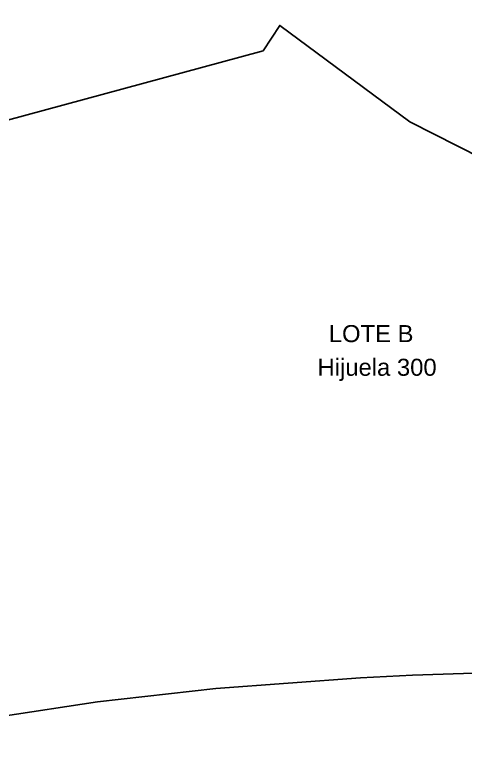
# Model space of a CAD drawing. Header units: metres. Extents: x 708941 to 724052, y 5405153 to 5413472.
# Drawn here: x 709552.7 to 709817.2, y 5412222 to 5412662.9 of the extents above; entities that cross this region are included whole.
import ezdxf

# ---------------------------------------------------------------- set-up
doc = ezdxf.new("R2010")
doc.units = ezdxf.units.M
doc.header["$LTSCALE"] = 12.7
doc.header["$MEASUREMENT"] = 0
doc.layers.add('poligono colbun', color=7, linetype='Continuous')
doc.layers.add('texto', color=7, linetype='Continuous')

msp = doc.modelspace()

# ---------------------------------------------------------------- linework, layer by layer
at = {"layer": 'poligono colbun', "color": 252, "linetype": 'Continuous'}
for points in [[(710471.05, 5412676.1), (710341.97, 5412618.64), (710223.12, 5412566.36), (710223.12, 5412566.36), (710140.27, 5412529.89), (710023.5, 5412479.09), (709784.19, 5412600.2), (709708, 5412656.79), (709698.18, 5412641.96), (709499.71, 5412588.24), (709488.31, 5412592.09), (709435.09, 5412522.53), (709348.31, 5412443.92), (709302.34, 5412431)], [(709544.56, 5412251.57), (709600.97, 5412260.25), (709670.54, 5412267.91), (709755.34, 5412274.17), (709785.76, 5412275.79), (709851.52, 5412277.92), (709900.71, 5412277.35), (709944.55, 5412274.41), (709990.52, 5412269.56), (710038.85, 5412259.35), (710080.92, 5412249.09), (710121.99, 5412236.63), (710161.05, 5412221.99)]]:
    msp.add_lwpolyline(points, dxfattribs=at)

# ---------------------------------------------------------------- texts
at = {"layer": 'poligono colbun', "color": 252, "linetype": 'Continuous', "char_height": 10, "width": 379.1022, "attachment_point": 1}
for s, insert in [('{\\fArial|b0|i0|c0|p34;LOTE B}', (709736.73, 5412481.09)), ('\\fArial|b0|i0|c0|p34;Hijuela 300', (709730.12, 5412461.36))]:
    msp.add_mtext(s, dxfattribs=dict(at, insert=insert))
at = {"layer": 'texto', "color": 252, "char_height": 10, "width": 379.1022, "attachment_point": 1}
for s, insert in [('{\\fArial|b0|i0|c0|p34;LOTE B}', (709736.73, 5412481.09)), ('\\fArial|b0|i0|c0|p34;Hijuela 300', (709730.12, 5412461.36))]:
    msp.add_mtext(s, dxfattribs=dict(at, insert=insert))

doc.saveas('drawing.dxf')
